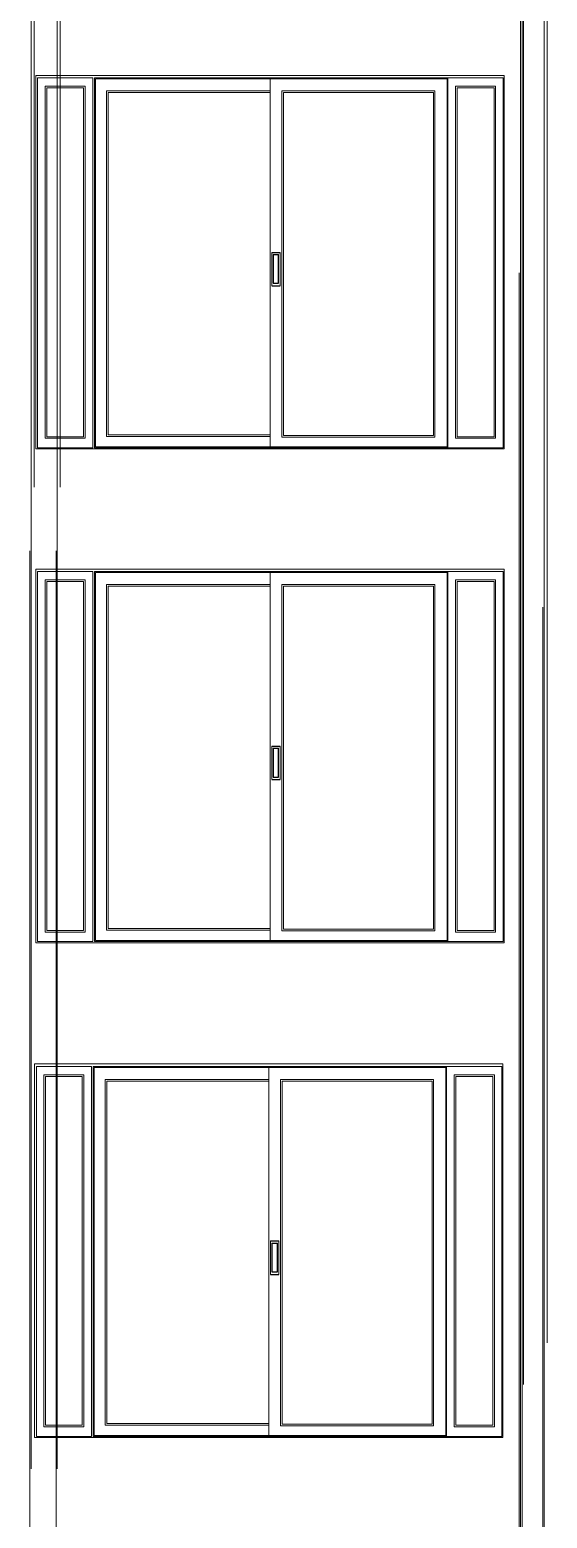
# Model space of a CAD drawing. Header units: metres. Extents: x 0 to 175, y -70 to 21.
# Drawn here: x 134.67 to 137.86, y -54.19 to -45.03 of the extents above; entities that cross this region are included whole.
import ezdxf

# ---------------------------------------------------------------- set-up
doc = ezdxf.new("R2010")
doc.units = ezdxf.units.M
doc.header["$LTSCALE"] = 0.5
doc.layers.add('arquitecturapasito', color=252, linetype='Continuous', lineweight=5)

msp = doc.modelspace()

# ---------------------------------------------------------------- linework, layer by layer
for p, q in [((136.164, -46.3977), (136.2144, -46.3977)), ((136.1714, -46.4104), (136.2054, -46.4104)), ((136.1714, -46.4104), (136.1714, -46.588)), ((136.2054, -46.588), (136.2054, -46.4104)), ((136.164, -46.6032), (136.2144, -46.6032)), ((136.1714, -46.588), (136.2054, -46.588)), ((136.164, -49.4377), (136.2144, -49.4377)), ((136.1714, -49.4504), (136.2054, -49.4504)), ((136.1714, -49.4504), (136.1714, -49.628)), ((136.2054, -49.628), (136.2054, -49.4504)), ((136.164, -49.6432), (136.2144, -49.6432)), ((136.1714, -49.628), (136.2054, -49.628)), ((136.156, -52.4843), (136.2064, -52.4843)), ((136.1634, -52.497), (136.1974, -52.497)), ((136.1634, -52.497), (136.1634, -52.6747)), ((136.1974, -52.6747), (136.1974, -52.497)), ((136.156, -52.6898), (136.2064, -52.6898)), ((136.1634, -52.6747), (136.1974, -52.6747))]:
    msp.add_line(p, q)
at = {"layer": 'arquitecturapasito', "color": 252}
for p, q in [((137.7129, -53.3687), (137.7129, -31.3527)), ((134.6991, -33.0627), (134.6991, -47.8427)), ((134.8606, -33.0627), (134.8606, -47.8427)), ((137.8592, -53.1107), (137.8592, -33.4107)), ((137.6948, -59.4141), (137.6948, -37.3981)), ((134.681, -39.1081), (134.681, -53.8881)), ((134.8425, -39.1081), (134.8425, -53.8881)), ((137.8411, -59.1561), (137.8411, -39.4561)), ((137.7049, -62.4953), (137.7049, -40.4793)), ((137.6948, -45.1781), (137.6948, -47.8181)), ((134.7104, -45.3081), (134.7104, -47.6081)), ((137.5948, -45.3081), (134.7104, -45.3081)), ((134.7215, -45.3235), (135.0614, -45.3235)), ((134.7215, -47.601), (134.7215, -45.3235)), ((135.0614, -45.3235), (135.0614, -47.601)), ((135.0711, -45.3236), (137.2459, -45.3236)), ((135.0711, -47.6015), (135.0711, -45.3236)), ((135.077, -45.3298), (136.1527, -45.3298)), ((135.077, -47.5954), (135.077, -45.3298)), ((136.1527, -45.3298), (136.1527, -47.5954)), ((136.1527, -45.3298), (137.2425, -45.3298)), ((136.1527, -47.5954), (136.1527, -45.3298)), ((137.2425, -45.3298), (137.2425, -47.5954)), ((137.2459, -45.3236), (137.2459, -47.6015)), ((137.2478, -45.3235), (137.5877, -45.3235)), ((137.2478, -47.601), (137.2478, -45.3235)), ((137.5877, -45.3235), (137.5877, -47.601)), ((137.5948, -45.3081), (137.5948, -47.6081)), ((134.7673, -45.3748), (135.0141, -45.3748)), ((134.7673, -47.5426), (134.7673, -45.3748)), ((134.7773, -45.3848), (135.0041, -45.3848)), ((134.7773, -47.5326), (134.7773, -45.3848)), ((135.0041, -45.3848), (135.0041, -47.5326)), ((135.0141, -45.3748), (135.0141, -47.5426)), ((135.1451, -45.4036), (136.1527, -45.4036)), ((135.1451, -47.5315), (135.1451, -45.4036)), ((135.1551, -45.4136), (136.1527, -45.4136)), ((135.1551, -47.5215), (135.1551, -45.4136)), ((136.2248, -45.4036), (137.168, -45.4036)), ((136.2248, -47.5351), (136.2248, -45.4036)), ((136.2348, -45.4136), (137.158, -45.4136)), ((136.2348, -47.5251), (136.2348, -45.4136)), ((137.158, -45.4136), (137.158, -47.5251)), ((137.168, -45.4036), (137.168, -47.5351)), ((137.2947, -45.3748), (137.5415, -45.3748)), ((137.2947, -47.5426), (137.2947, -45.3748)), ((137.3047, -45.3848), (137.5315, -45.3848)), ((137.3047, -47.5326), (137.3047, -45.3848)), ((137.5315, -45.3848), (137.5315, -47.5326)), ((137.5415, -45.3748), (137.5415, -47.5426)), ((136.164, -46.3977), (136.164, -46.6032)), ((136.2144, -46.3977), (136.2144, -46.6032)), ((137.6868, -68.5407), (137.6868, -46.5247)), ((135.0141, -47.5426), (134.7673, -47.5426)), ((135.0041, -47.5326), (134.7773, -47.5326)), ((136.1527, -47.5315), (135.1451, -47.5315)), ((136.1527, -47.5215), (135.1551, -47.5215)), ((137.168, -47.5351), (136.2248, -47.5351)), ((137.158, -47.5251), (136.2348, -47.5251)), ((137.5415, -47.5426), (137.2947, -47.5426)), ((137.5315, -47.5326), (137.3047, -47.5326)), ((134.7104, -47.6081), (137.5948, -47.6081)), ((135.0614, -47.601), (134.7215, -47.601)), ((137.2459, -47.6015), (135.0711, -47.6015)), ((136.1527, -47.5954), (135.077, -47.5954)), ((137.2425, -47.5954), (136.1527, -47.5954)), ((137.5877, -47.601), (137.2478, -47.601)), ((134.6729, -48.2347), (134.6729, -63.0147)), ((134.8345, -48.2347), (134.8345, -63.0147)), ((137.6948, -48.2181), (137.6948, -50.8581)), ((134.7104, -48.3481), (134.7104, -50.6481)), ((137.5948, -48.3481), (134.7104, -48.3481)), ((134.7215, -48.3635), (135.0614, -48.3635)), ((134.7215, -50.641), (134.7215, -48.3635)), ((135.0614, -48.3635), (135.0614, -50.641)), ((135.0711, -48.3636), (137.2459, -48.3636)), ((135.0711, -50.6415), (135.0711, -48.3636)), ((135.077, -48.3698), (136.1527, -48.3698)), ((135.077, -50.6354), (135.077, -48.3698)), ((136.1527, -48.3698), (136.1527, -50.6354)), ((136.1527, -48.3698), (137.2425, -48.3698)), ((136.1527, -50.6354), (136.1527, -48.3698)), ((137.2425, -48.3698), (137.2425, -50.6354)), ((137.2459, -48.3636), (137.2459, -50.6415)), ((137.2478, -48.3635), (137.5877, -48.3635)), ((137.2478, -50.641), (137.2478, -48.3635)), ((137.5877, -48.3635), (137.5877, -50.641)), ((137.5948, -48.3481), (137.5948, -50.6481)), ((134.7673, -48.4148), (135.0141, -48.4148)), ((134.7673, -50.5826), (134.7673, -48.4148)), ((134.7773, -48.4248), (135.0041, -48.4248)), ((134.7773, -50.5726), (134.7773, -48.4248)), ((135.0041, -48.4248), (135.0041, -50.5726)), ((135.0141, -48.4148), (135.0141, -50.5826)), ((135.1451, -48.4436), (136.1527, -48.4436)), ((135.1451, -50.5715), (135.1451, -48.4436)), ((135.1551, -48.4536), (136.1527, -48.4536)), ((135.1551, -50.5615), (135.1551, -48.4536)), ((136.2248, -48.4436), (137.168, -48.4436)), ((136.2248, -50.5751), (136.2248, -48.4436)), ((136.2348, -48.4536), (137.158, -48.4536)), ((136.2348, -50.5651), (136.2348, -48.4536)), ((137.158, -48.4536), (137.158, -50.5651)), ((137.168, -48.4436), (137.168, -50.5751)), ((137.2947, -48.4148), (137.5415, -48.4148)), ((137.2947, -50.5826), (137.2947, -48.4148)), ((137.3047, -48.4248), (137.5315, -48.4248)), ((137.3047, -50.5726), (137.3047, -48.4248)), ((137.5315, -48.4248), (137.5315, -50.5726)), ((137.5415, -48.4148), (137.5415, -50.5826)), ((137.8331, -68.2827), (137.8331, -48.5827)), ((136.164, -49.4377), (136.164, -49.6432)), ((136.2144, -49.4377), (136.2144, -49.6432)), ((135.0141, -50.5826), (134.7673, -50.5826)), ((135.0041, -50.5726), (134.7773, -50.5726)), ((136.1527, -50.5715), (135.1451, -50.5715)), ((136.1527, -50.5615), (135.1551, -50.5615)), ((137.168, -50.5751), (136.2248, -50.5751)), ((137.158, -50.5651), (136.2348, -50.5651)), ((137.5415, -50.5826), (137.2947, -50.5826)), ((137.5315, -50.5726), (137.3047, -50.5726)), ((134.7104, -50.6481), (137.5948, -50.6481)), ((135.0614, -50.641), (134.7215, -50.641)), ((137.2459, -50.6415), (135.0711, -50.6415)), ((136.1527, -50.6354), (135.077, -50.6354)), ((137.2425, -50.6354), (136.1527, -50.6354)), ((137.5877, -50.641), (137.2478, -50.641)), ((137.6868, -51.2647), (137.6868, -53.9047)), ((134.7024, -51.3947), (134.7024, -53.6947)), ((137.5868, -51.3947), (134.7024, -51.3947)), ((137.5868, -51.3947), (137.5868, -53.6947)), ((134.7134, -51.4101), (135.0534, -51.4101)), ((134.7134, -53.6876), (134.7134, -51.4101)), ((134.7593, -51.4614), (135.0061, -51.4614)), ((134.7593, -53.6292), (134.7593, -51.4614)), ((134.7693, -51.4714), (134.9961, -51.4714)), ((134.7693, -53.6192), (134.7693, -51.4714)), ((134.9961, -51.4714), (134.9961, -53.6192)), ((135.0061, -51.4614), (135.0061, -53.6292)), ((135.0534, -51.4101), (135.0534, -53.6876)), ((135.0631, -51.4102), (137.2379, -51.4102)), ((135.0631, -53.6881), (135.0631, -51.4102)), ((135.069, -51.4164), (136.1447, -51.4164)), ((135.069, -53.682), (135.069, -51.4164)), ((135.137, -51.4902), (136.1447, -51.4902)), ((135.137, -53.6181), (135.137, -51.4902)), ((135.147, -51.5002), (136.1447, -51.5002)), ((135.147, -53.6081), (135.147, -51.5002)), ((136.1447, -51.4164), (136.1447, -53.682)), ((136.1447, -51.4164), (137.2345, -51.4164)), ((136.1447, -53.682), (136.1447, -51.4164)), ((136.2167, -51.4902), (137.1599, -51.4902)), ((136.2167, -53.6217), (136.2167, -51.4902)), ((136.2267, -51.5002), (137.1499, -51.5002)), ((136.2267, -53.6117), (136.2267, -51.5002)), ((137.1499, -51.5002), (137.1499, -53.6117)), ((137.1599, -51.4902), (137.1599, -53.6217)), ((137.2345, -51.4164), (137.2345, -53.682)), ((137.2379, -51.4102), (137.2379, -53.6881)), ((137.2397, -51.4101), (137.5797, -51.4101)), ((137.2397, -53.6876), (137.2397, -51.4101)), ((137.2866, -51.4614), (137.5335, -51.4614)), ((137.2866, -53.6292), (137.2866, -51.4614)), ((137.2966, -51.4714), (137.5235, -51.4714)), ((137.2966, -53.6192), (137.2966, -51.4714)), ((137.5235, -51.4714), (137.5235, -53.6192)), ((137.5335, -51.4614), (137.5335, -53.6292)), ((137.5797, -51.4101), (137.5797, -53.6876)), ((136.156, -52.4843), (136.156, -52.6898)), ((136.2064, -52.4843), (136.2064, -52.6898)), ((136.1447, -53.6081), (135.147, -53.6081)), ((134.7024, -53.6947), (137.5868, -53.6947)), ((135.0534, -53.6876), (134.7134, -53.6876)), ((135.0061, -53.6292), (134.7593, -53.6292)), ((134.9961, -53.6192), (134.7693, -53.6192)), ((137.2379, -53.6881), (135.0631, -53.6881)), ((136.1447, -53.682), (135.069, -53.682)), ((136.1447, -53.6181), (135.137, -53.6181)), ((137.2345, -53.682), (136.1447, -53.682)), ((137.1599, -53.6217), (136.2167, -53.6217)), ((137.1499, -53.6117), (136.2267, -53.6117)), ((137.5797, -53.6876), (137.2397, -53.6876)), ((137.5335, -53.6292), (137.2866, -53.6292)), ((137.5235, -53.6192), (137.2966, -53.6192))]:
    msp.add_line(p, q, dxfattribs=at)

doc.saveas('drawing.dxf')
